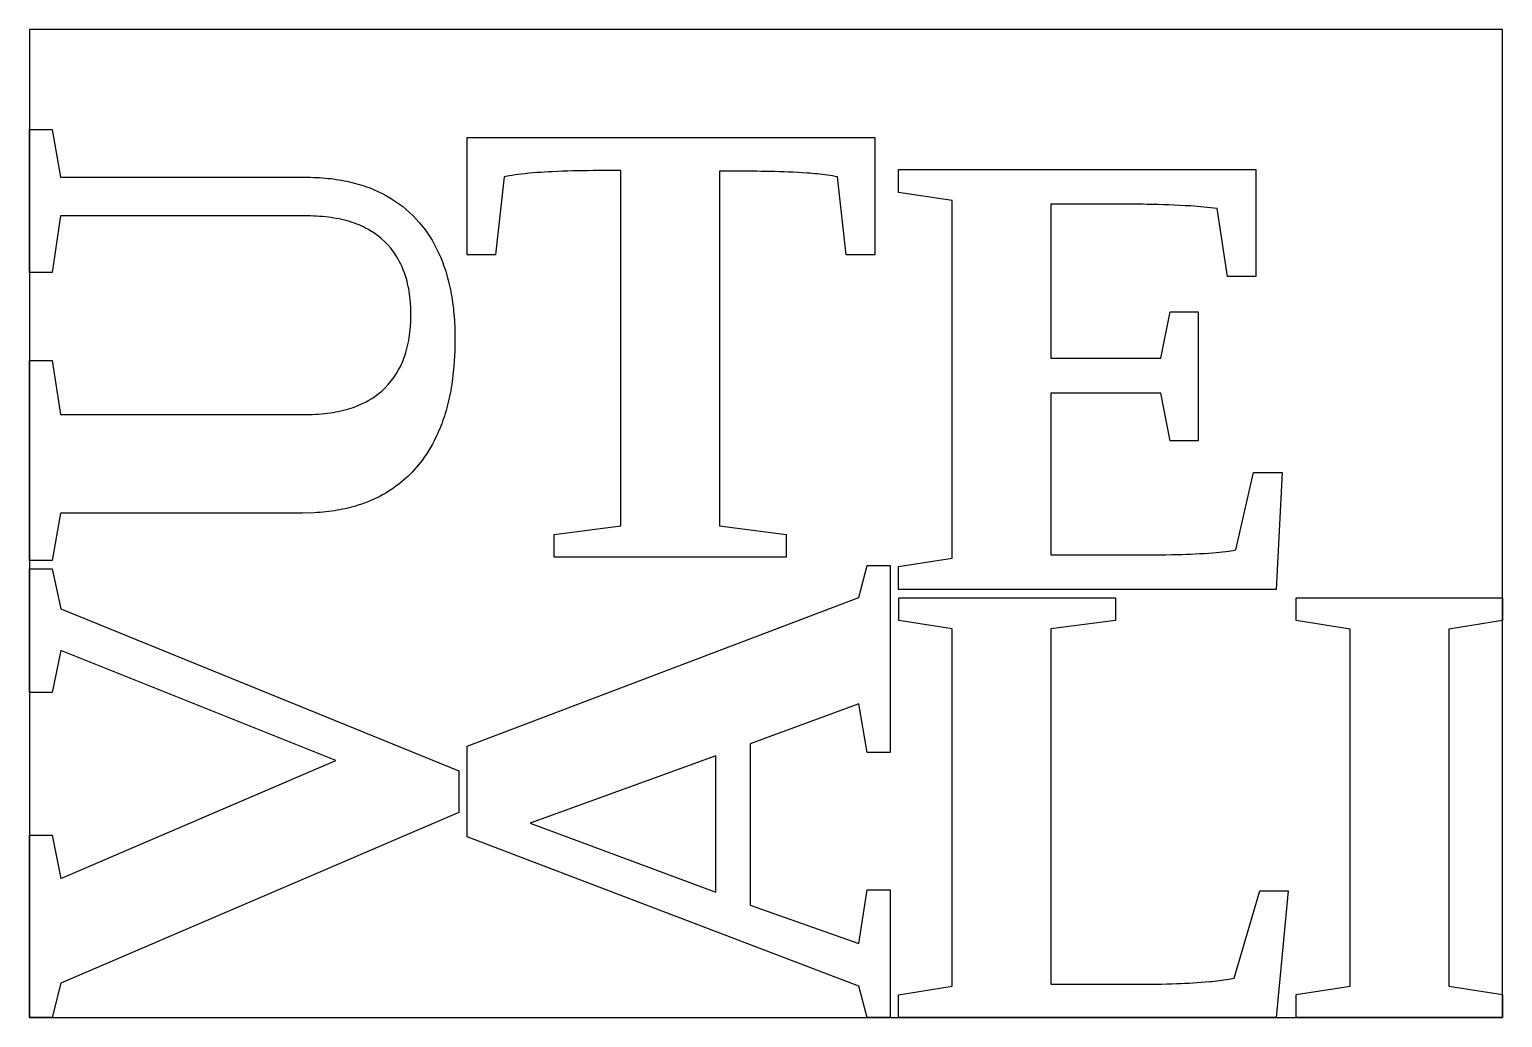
# Model space of a CAD drawing. Header units: millimetres. Extents: x 0 to 1775, y 0 to 1190.
import ezdxf

# ---------------------------------------------------------------- set-up
doc = ezdxf.new("R2010")
doc.units = ezdxf.units.MM
doc.layers.add('CUT', color=7, linetype='Continuous')
doc.layers.add('ROLL', color=1, linetype='Continuous')

msp = doc.modelspace()

# ---------------------------------------------------------------- linework, layer by layer
at = {"layer": 'CUT'}
for points in [[(0, 897.5), (0, 1069.4), (27.5, 1069.4), (37.3, 1012.1), (331.8, 1012.1, -0.025993), (359.8, 1010.7, -0.030031), (385.6, 1006.5, -0.034017), (409.1, 999.5, -0.077161), (449.3, 977, -0.077898), (480.3, 943.6, -0.05445), (496.8, 912, -0.03176), (504.6, 887.9, -0.027922), (509.8, 861.4, -0.024168), (512.4, 832.6, -0.030801), (511.4, 784.7, -0.024493), (507.5, 754.9, -0.028313), (500.9, 727.6, -0.0322), (491.7, 703, -0.054069), (473, 671, -0.100221), (429.2, 631.6, -0.057631), (395.9, 617, -0.033571), (370.8, 611, -0.029362), (343.4, 608), (328.8, 607.6), (37.3, 607.6), (27.5, 550.3), (0, 550.3), (0, 791.2), (27.5, 791.2), (37.3, 726.3), (334, 726.3, 0.034868), (362.6, 728.3, 0.043404), (387.7, 734, 0.071627), (415.6, 747.7, 0.120577), (445.2, 780.7, 0.054611), (454, 802.6, 0.045598), (458.7, 828.1, 0.048026), (458.7, 865.1, 0.04419), (454.1, 889.7, 0.07207), (441.8, 917.4, 0.118603), (410.2, 948, 0.05446), (388.8, 957.6, 0.045417), (363.7, 963.4, 0.036214), (334.8, 965.4), (37.3, 965.4), (27.5, 897.5)], [(632.1, 554.4), (632.1, 581.9), (712.4, 592.1), (712.4, 1020, 0.001866), (679.1, 1020, 0.010064), (630.1, 1018.7, 0.01703), (592.5, 1015.8, 0.014004), (578, 1013.7), (571.8, 1012.5), (561.6, 918.6), (527.3, 918.6), (527.3, 1060), (1018.5, 1060), (1018.5, 918.6), (983.9, 918.6), (973.7, 1012.5, 0.019257), (961.5, 1014.6, 0.017045), (937, 1017, 0.01171), (892.4, 1018.9, 0.005635), (850, 1019.3), (831.5, 1019.3), (831.5, 592.1), (911.8, 581.9), (911.8, 554.4)], [(1509.2, 656.6), (1502.1, 515.6), (1047, 515.6), (1047, 543.1), (1111.9, 553.3), (1111.9, 983.9), (1047, 993.7), (1047, 1021.2), (1477.6, 1021.2), (1477.6, 892.6), (1443.3, 892.6), (1431.2, 974.4, 0.014877), (1398.9, 977.4, 0.01151), (1346.7, 979.4, 0.004764), (1309, 979.7), (1230.6, 979.7), (1230.6, 794.2), (1363, 794.2), (1374.6, 850), (1408.2, 850), (1408.2, 694.7), (1374.6, 694.7), (1363, 752), (1230.6, 752), (1230.6, 557.1), (1326, 557.1, 0.006625), (1383.4, 557.7, 0.01211), (1425.9, 559.7, 0.011032), (1441.5, 561.3, 0.018785), (1453.4, 563.1), (1474.9, 656.6)], [(1516.4, 152.7), (1502.1, 0), (1047, 0), (1047, 27.5), (1111.9, 37.7), (1111.9, 468.3), (1047.4, 478.1), (1047.4, 505.6), (1308.7, 505.6), (1308.7, 478.1), (1230.6, 468.3), (1230.6, 40), (1333.6, 40, 0.009435), (1382.4, 40.8, 0.014486), (1421.7, 43.3, 0.016599), (1445, 46.3), (1451.6, 47.5), (1482.5, 152.7)]]:
    msp.add_lwpolyline(points, format="xyb", close=True, dxfattribs=at)
for points in [[(369.1, 309.5), (37.7, 442.2), (27.5, 391.4), (0, 391.4), (0, 540.3), (27.5, 540.3), (37.7, 492.4), (517.3, 297.1), (517.3, 247), (37.7, 41.5), (27.5, 0), (0, 0), (0, 219.8), (27.5, 219.8), (37.7, 167.4)], [(999.3, 89), (1009.5, 153.8), (1037, 153.8), (1037, 0), (1009.5, 0), (999.3, 37.7), (527.3, 217.5), (527.3, 326.9), (999.3, 506), (1009.5, 544.4), (1037, 544.4), (1037, 319.3), (1009.5, 319.3), (999.3, 377.8), (868.5, 329.5), (868.5, 135.4)], [(1774.9, 0), (1526.4, 0), (1526.4, 27.9), (1591.3, 37.7), (1591.3, 467.9), (1526.4, 478.1), (1526.4, 505.6), (1774.9, 505.6), (1774.9, 478.1), (1710, 467.9), (1710, 37.7), (1774.9, 27.9)], [(827, 150.8), (827, 315.2), (603.4, 234.1), (827, 150.8)]]:
    msp.add_lwpolyline(points, close=True, dxfattribs=at)
at = {"layer": 'ROLL'}
msp.add_lwpolyline([(0, 0), (1774.9, 0), (1774.9, 1190), (0, 1190)], close=True, dxfattribs=at)

doc.saveas('drawing.dxf')
